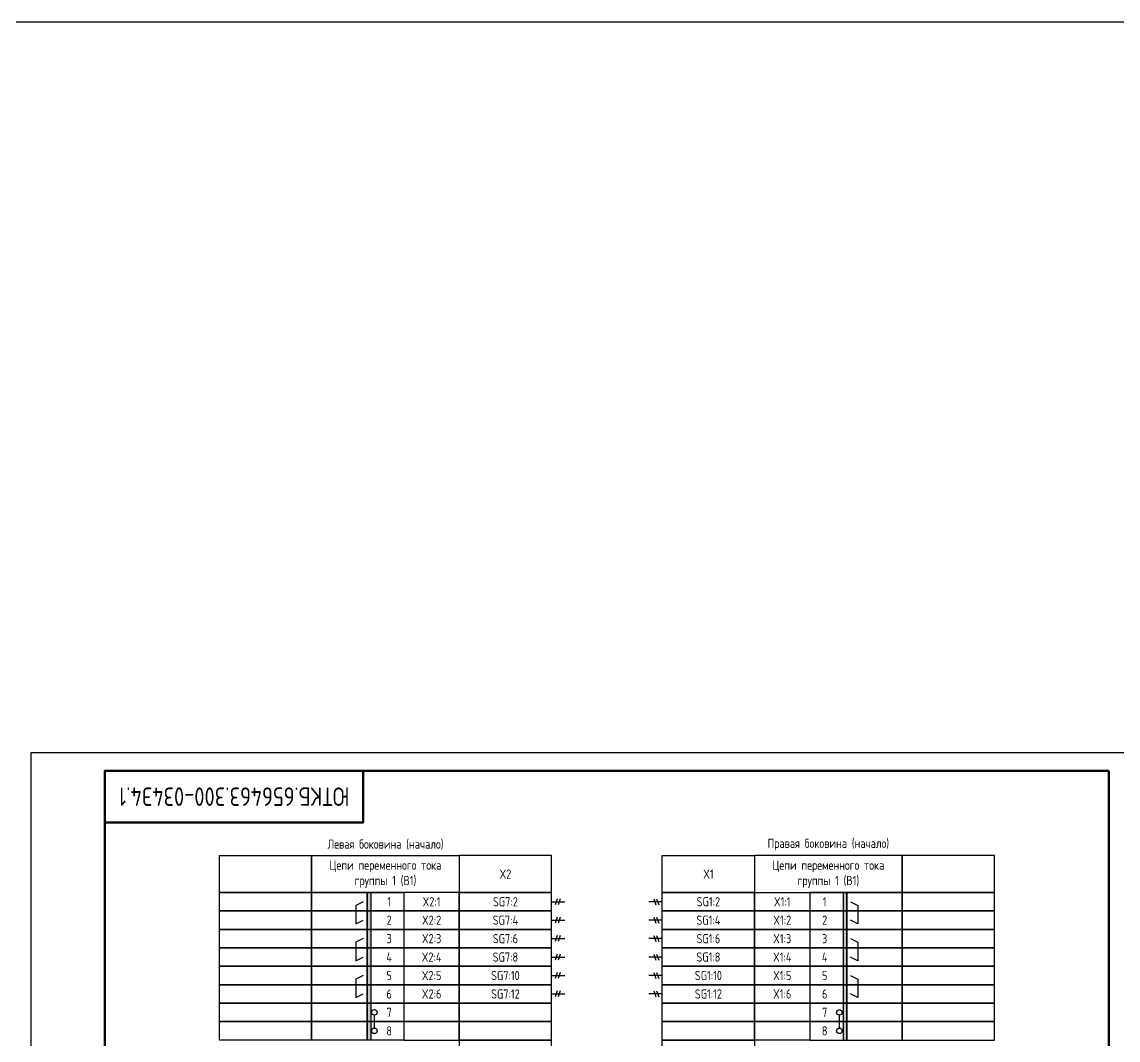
# Model space of a CAD drawing. Header units: millimetres. Extents: x -1102 to 3953, y -90 to 618.
# Drawn here: x 2517.5 to 2814.5, y 342 to 618 of the extents above; entities that cross this region are included whole.
import ezdxf

# ---------------------------------------------------------------- set-up
doc = ezdxf.new("R2010")
doc.units = ezdxf.units.MM
doc.styles.add('Gost_type_A', font='GOST_A.TTF')

# ---------------------------------------------------------------- blocks, each defined once
blk = doc.blocks.new('Штамп угловой верхний')
at = {"lineweight": 50}
blk.add_lwpolyline([(0, 0), (70, 0), (70, -14), (0, -14)], close=True, dxfattribs=at)

msp = doc.modelspace()

# ---------------------------------------------------------------- hatches: boundary and pattern name
h = msp.add_hatch(color=256)
h.dxf.hatch_style = 1
h.paths.add_polyline_path([(2612, 382), (2611, 382), (2611, 342), (2612, 342)])
h = msp.add_hatch(color=256)
h.dxf.hatch_style = 1
h.paths.add_polyline_path([(2740, 382), (2741, 382), (2741, 342), (2740, 342)])

# ---------------------------------------------------------------- linework, layer by layer
for p, q in [((2662.54, 380.31), (2661.96, 378.69)), ((2663.33, 380.31), (2662.75, 378.69)), ((2688.67, 380.31), (2689.25, 378.69)), ((2689.46, 380.31), (2690.04, 378.69)), ((2661, 379.5), (2664.62, 379.5)), ((2691, 379.5), (2687.38, 379.5)), ((2661, 374.5), (2664.62, 374.5)), ((2662.54, 375.31), (2661.96, 373.69)), ((2663.33, 375.31), (2662.75, 373.69)), ((2691, 374.5), (2687.38, 374.5)), ((2688.67, 375.31), (2689.25, 373.69)), ((2689.46, 375.31), (2690.04, 373.69)), ((2661, 369.5), (2664.62, 369.5)), ((2662.54, 370.31), (2661.96, 368.69)), ((2663.33, 370.31), (2662.75, 368.69)), ((2691, 369.5), (2687.38, 369.5)), ((2688.67, 370.31), (2689.25, 368.69)), ((2689.46, 370.31), (2690.04, 368.69)), ((2662.54, 365.31), (2661.96, 363.69)), ((2663.33, 365.31), (2662.75, 363.69)), ((2688.67, 365.31), (2689.25, 363.69)), ((2689.46, 365.31), (2690.04, 363.69)), ((2661, 364.5), (2664.62, 364.5)), ((2691, 364.5), (2687.38, 364.5)), ((2661, 359.5), (2664.62, 359.5)), ((2662.54, 360.31), (2661.96, 358.69)), ((2663.33, 360.31), (2662.75, 358.69)), ((2691, 359.5), (2687.38, 359.5)), ((2688.67, 360.31), (2689.25, 358.69)), ((2689.46, 360.31), (2690.04, 358.69)), ((2661, 354.5), (2664.62, 354.5)), ((2662.54, 355.31), (2661.96, 353.69)), ((2663.33, 355.31), (2662.75, 353.69)), ((2691, 354.5), (2687.38, 354.5)), ((2688.67, 355.31), (2689.25, 353.69)), ((2689.46, 355.31), (2690.04, 353.69)), ((2613, 345.25), (2613, 348.75)), ((2739, 345.25), (2739, 348.75))]:
    msp.add_line(p, q)
for points in [[(-1102, 618), (3953, 618), (3953, -90), (-1102, -90)], [(2817, 420), (2817, 0), (2520, 0), (2520, 420)], [(2571, 392), (2596, 392), (2596, 382), (2571, 382)], [(2596, 392), (2636, 392), (2636, 382), (2596, 382)], [(2661, 392), (2636, 392), (2636, 382), (2661, 382)], [(2691, 392), (2716, 392), (2716, 382), (2691, 382)], [(2756, 392), (2716, 392), (2716, 382), (2756, 382)], [(2781, 392), (2756, 392), (2756, 382), (2781, 382)], [(2571, 382), (2596, 382), (2596, 377), (2571, 377)], [(2596, 382), (2611, 382), (2611, 377), (2596, 377)], [(2611, 382), (2621, 382), (2621, 377), (2611, 377)], [(2636, 382), (2621, 382), (2621, 377), (2636, 377)], [(2661, 382), (2636, 382), (2636, 377), (2661, 377)], [(2691, 382), (2716, 382), (2716, 377), (2691, 377)], [(2716, 382), (2731, 382), (2731, 377), (2716, 377)], [(2741, 382), (2731, 382), (2731, 377), (2741, 377)], [(2756, 382), (2741, 382), (2741, 377), (2756, 377)], [(2781, 382), (2756, 382), (2756, 377), (2781, 377)], [(2571, 377), (2596, 377), (2596, 372), (2571, 372)], [(2596, 377), (2611, 377), (2611, 372), (2596, 372)], [(2611, 377), (2621, 377), (2621, 372), (2611, 372)], [(2636, 377), (2621, 377), (2621, 372), (2636, 372)], [(2661, 377), (2636, 377), (2636, 372), (2661, 372)], [(2691, 377), (2716, 377), (2716, 372), (2691, 372)], [(2716, 377), (2731, 377), (2731, 372), (2716, 372)], [(2741, 377), (2731, 377), (2731, 372), (2741, 372)], [(2756, 377), (2741, 377), (2741, 372), (2756, 372)], [(2781, 377), (2756, 377), (2756, 372), (2781, 372)], [(2571, 372), (2596, 372), (2596, 367), (2571, 367)], [(2596, 372), (2611, 372), (2611, 367), (2596, 367)], [(2611, 372), (2621, 372), (2621, 367), (2611, 367)], [(2636, 372), (2621, 372), (2621, 367), (2636, 367)], [(2661, 372), (2636, 372), (2636, 367), (2661, 367)], [(2691, 372), (2716, 372), (2716, 367), (2691, 367)], [(2716, 372), (2731, 372), (2731, 367), (2716, 367)], [(2741, 372), (2731, 372), (2731, 367), (2741, 367)], [(2756, 372), (2741, 372), (2741, 367), (2756, 367)], [(2781, 372), (2756, 372), (2756, 367), (2781, 367)], [(2571, 367), (2596, 367), (2596, 362), (2571, 362)], [(2596, 367), (2611, 367), (2611, 362), (2596, 362)], [(2611, 367), (2621, 367), (2621, 362), (2611, 362)], [(2636, 367), (2621, 367), (2621, 362), (2636, 362)], [(2661, 367), (2636, 367), (2636, 362), (2661, 362)], [(2691, 367), (2716, 367), (2716, 362), (2691, 362)], [(2716, 367), (2731, 367), (2731, 362), (2716, 362)], [(2741, 367), (2731, 367), (2731, 362), (2741, 362)], [(2756, 367), (2741, 367), (2741, 362), (2756, 362)], [(2781, 367), (2756, 367), (2756, 362), (2781, 362)], [(2571, 362), (2596, 362), (2596, 357), (2571, 357)], [(2596, 362), (2611, 362), (2611, 357), (2596, 357)], [(2611, 362), (2621, 362), (2621, 357), (2611, 357)], [(2636, 362), (2621, 362), (2621, 357), (2636, 357)], [(2661, 362), (2636, 362), (2636, 357), (2661, 357)], [(2691, 362), (2716, 362), (2716, 357), (2691, 357)], [(2716, 362), (2731, 362), (2731, 357), (2716, 357)], [(2741, 362), (2731, 362), (2731, 357), (2741, 357)], [(2756, 362), (2741, 362), (2741, 357), (2756, 357)], [(2781, 362), (2756, 362), (2756, 357), (2781, 357)], [(2571, 357), (2596, 357), (2596, 352), (2571, 352)], [(2596, 357), (2611, 357), (2611, 352), (2596, 352)], [(2611, 357), (2621, 357), (2621, 352), (2611, 352)], [(2636, 357), (2621, 357), (2621, 352), (2636, 352)], [(2661, 357), (2636, 357), (2636, 352), (2661, 352)], [(2691, 357), (2716, 357), (2716, 352), (2691, 352)], [(2716, 357), (2731, 357), (2731, 352), (2716, 352)], [(2741, 357), (2731, 357), (2731, 352), (2741, 352)], [(2756, 357), (2741, 357), (2741, 352), (2756, 352)], [(2781, 357), (2756, 357), (2756, 352), (2781, 352)], [(2571, 352), (2596, 352), (2596, 347), (2571, 347)], [(2596, 352), (2611, 352), (2611, 347), (2596, 347)], [(2611, 352), (2621, 352), (2621, 347), (2611, 347)], [(2636, 352), (2621, 352), (2621, 347), (2636, 347)], [(2661, 352), (2636, 352), (2636, 347), (2661, 347)], [(2691, 352), (2716, 352), (2716, 347), (2691, 347)], [(2716, 352), (2731, 352), (2731, 347), (2716, 347)], [(2741, 352), (2731, 352), (2731, 347), (2741, 347)], [(2756, 352), (2741, 352), (2741, 347), (2756, 347)], [(2781, 352), (2756, 352), (2756, 347), (2781, 347)], [(2571, 347), (2596, 347), (2596, 342), (2571, 342)], [(2596, 347), (2611, 347), (2611, 342), (2596, 342)], [(2611, 347), (2621, 347), (2621, 342), (2611, 342)], [(2636, 347), (2621, 347), (2621, 342), (2636, 342)], [(2661, 347), (2636, 347), (2636, 342), (2661, 342)], [(2691, 347), (2716, 347), (2716, 342), (2691, 342)], [(2716, 347), (2731, 347), (2731, 342), (2716, 342)], [(2741, 347), (2731, 347), (2731, 342), (2741, 342)], [(2756, 347), (2741, 347), (2741, 342), (2756, 342)], [(2781, 347), (2756, 347), (2756, 342), (2781, 342)], [(2661, 342), (2636, 342), (2636, 332), (2661, 332)], [(2691, 342), (2716, 342), (2716, 332), (2691, 332)]]:
    msp.add_lwpolyline(points, close=True)
at = {"lineweight": 50}
msp.add_lwpolyline([(2812, 415), (2812, 5), (2540, 5), (2540, 415)], close=True, dxfattribs=at)
for points in [[(2611, 342), (2611, 382), (2612, 382), (2612, 342)], [(2741, 342), (2741, 382), (2740, 382), (2740, 342)], [(2610, 379.5), (2608, 378.5), (2608, 373.5), (2610, 374.5)], [(2742, 379.5), (2744, 378.5), (2744, 373.5), (2742, 374.5)], [(2610, 369.5), (2608, 368.5), (2608, 363.5), (2610, 364.5)], [(2742, 369.5), (2744, 368.5), (2744, 363.5), (2742, 364.5)], [(2610, 359.5), (2608, 358.5), (2608, 353.5), (2610, 354.5)], [(2742, 359.5), (2744, 358.5), (2744, 353.5), (2742, 354.5)]]:
    msp.add_lwpolyline(points)
for centre in [(2613, 349.5), (2739, 349.5), (2613, 344.5), (2739, 344.5)]:
    msp.add_circle(centre, 0.75)

# ---------------------------------------------------------------- block references
msp.add_blockref('Штамп угловой верхний', (2540, 415))

# ---------------------------------------------------------------- texts
at = {"insert": (2575, 408), "char_height": 5, "width": 70, "attachment_point": 5, "rotation": 180, "style": 'Gost_type_A'}
msp.add_mtext('ЮТКБ.656463.300-034Э4.1', dxfattribs=at)
at = {"char_height": 2.5, "attachment_point": 5, "style": 'Gost_type_A'}
for s, insert, width in [('Левая боковина (начало)', (2616, 395), 90), ('Правая боковина (начало)', (2736, 395), 90), ('Цепи переменного тока \\Pгруппы 1 (B1)', (2616, 387), 40), ('Цепи переменного тока \\Pгруппы 1 (B1)', (2736, 387), 40), ('X2', (2648.5, 387), 25), ('X1', (2703.5, 387), 25), ('SG7:2', (2648.5, 379.5), 25), ('SG1:2', (2703.5, 379.5), 25), ('SG7:4', (2648.5, 374.5), 25), ('SG1:4', (2703.5, 374.5), 25), ('SG7:6', (2648.5, 369.5), 25), ('SG1:6', (2703.5, 369.5), 25), ('SG7:8', (2648.5, 364.5), 25), ('SG1:8', (2703.5, 364.5), 25), ('SG7:10', (2648.5, 359.5), 25), ('SG1:10', (2703.5, 359.5), 25), ('SG7:12', (2648.5, 354.5), 25), ('SG1:12', (2703.5, 354.5), 25)]:
    msp.add_mtext(s, dxfattribs=dict(at, insert=insert, width=width))
at = {"ltscale": 10, "char_height": 2.5, "attachment_point": 5, "style": 'Gost_type_A'}
for s, insert, width in [('1', (2617, 379.5), 8), ('X2:1', (2628.5, 379.5), 15), ('X1:1', (2723.5, 379.5), 15), ('1', (2735, 379.5), 8), ('2', (2617, 374.5), 8), ('X2:2', (2628.5, 374.5), 15), ('X1:2', (2723.5, 374.5), 15), ('2', (2735, 374.5), 8), ('3', (2617, 369.5), 8), ('X2:3', (2628.5, 369.5), 15), ('X1:3', (2723.5, 369.5), 15), ('3', (2735, 369.5), 8), ('4', (2617, 364.5), 8), ('X2:4', (2628.5, 364.5), 15), ('X1:4', (2723.5, 364.5), 15), ('4', (2735, 364.5), 8), ('5', (2617, 359.5), 8), ('X2:5', (2628.5, 359.5), 15), ('X1:5', (2723.5, 359.5), 15), ('5', (2735, 359.5), 8), ('6', (2617, 354.5), 8), ('X2:6', (2628.5, 354.5), 15), ('X1:6', (2723.5, 354.5), 15), ('6', (2735, 354.5), 8), ('7', (2617, 349.5), 8), ('7', (2735, 349.5), 8), ('8', (2617, 344.5), 8), ('8', (2735, 344.5), 8)]:
    msp.add_mtext(s, dxfattribs=dict(at, insert=insert, width=width))

doc.saveas('drawing.dxf')
